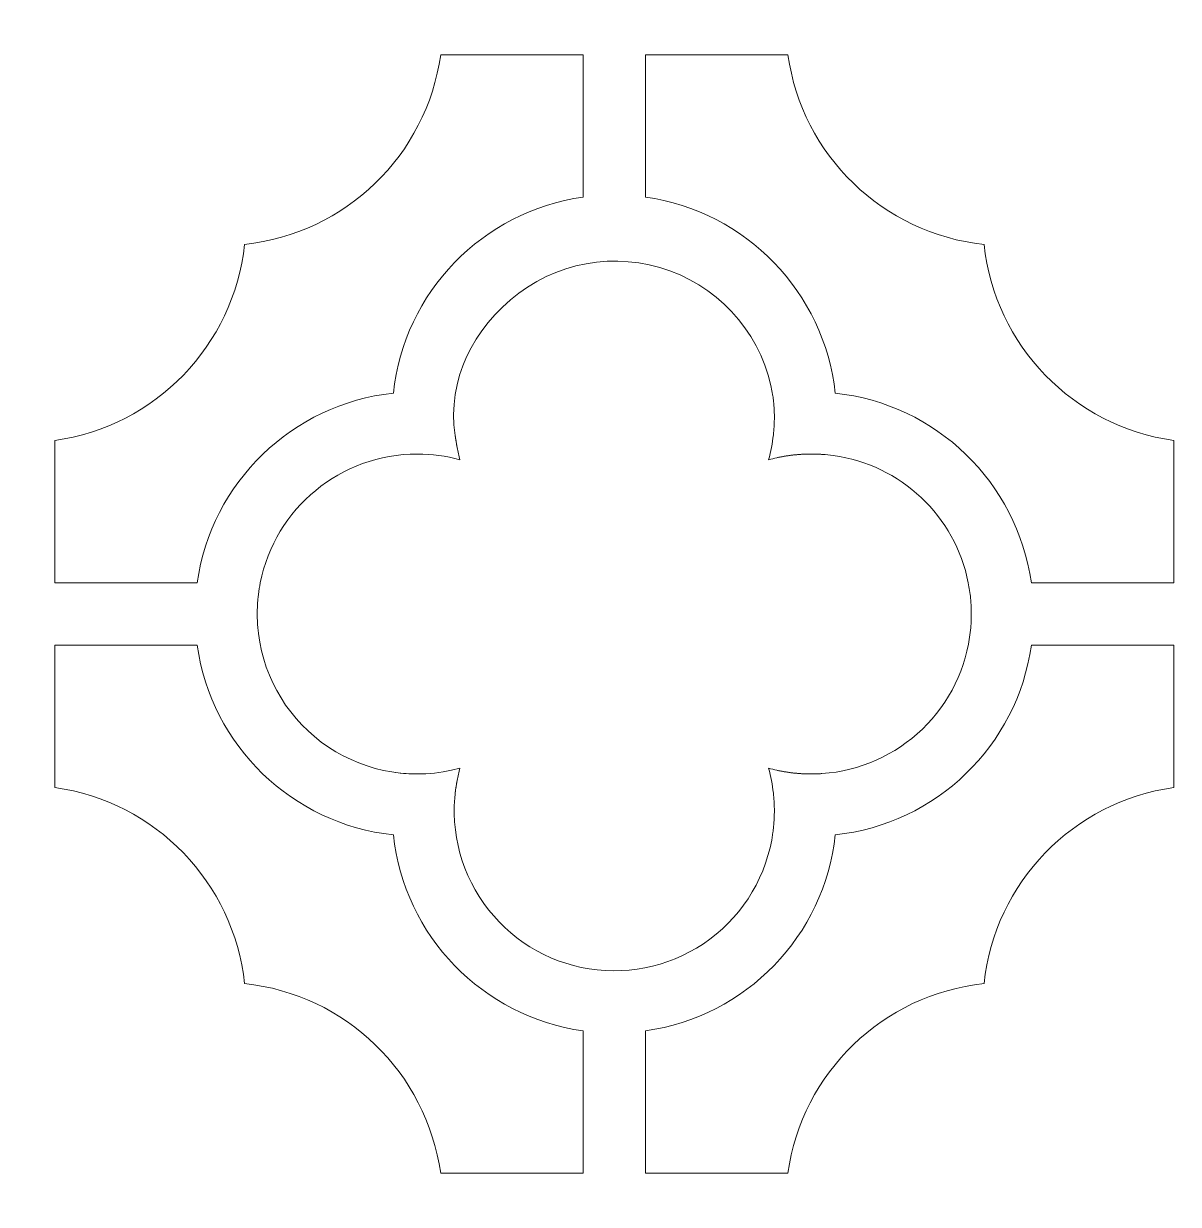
# Model space of a CAD drawing. Header units: centimetres. Extents: x -8.6 to 7.4, y -2.5 to 11.8.
# Drawn here: x -4.812 to -2.301, y 2.096 to 4.664 of the extents above; entities that cross this region are included whole.
import ezdxf

# ---------------------------------------------------------------- set-up
doc = ezdxf.new("R2010")
doc.units = ezdxf.units.CM
doc.header["$MEASUREMENT"] = 0
doc.layers.add('layer 1', color=7, linetype='Continuous')

msp = doc.modelspace()

# ---------------------------------------------------------------- linework, layer by layer
at = {"layer": 'layer 1', "lineweight": 9}
for points, knots in [([(-8.59369, 11.81631), (-8.59369, 11.81631), (-8.45848, 11.81631), (-8.45848, 11.81631), (-8.45848, 11.81631), (-8.45848, 11.81631), (-1.16645, 11.81631), (-1.16645, 11.81631), (-1.16645, 11.81631), (-1.16645, 11.81631), (-1.03124, 11.81631), (-1.03124, 11.81631), (-1.03124, 11.81631), (-1.03124, 11.81631), (-1.03124, 11.6811), (-1.03124, 11.6811), (-1.03124, 11.6811), (-1.03124, 11.6811), (-1.03124, -2.35212), (-1.03124, -2.35212), (-1.03124, -2.35212), (-1.03124, -2.35212), (-1.03124, -2.48733), (-1.03124, -2.48733), (-1.03124, -2.48733), (-1.03124, -2.48733), (-1.16645, -2.48733), (-1.16645, -2.48733), (-1.16645, -2.48733), (-1.16645, -2.48733), (-8.45848, -2.48733), (-8.45848, -2.48733), (-8.45848, -2.48733), (-8.45848, -2.48733), (-8.59369, -2.48733), (-8.59369, -2.48733), (-8.59369, -2.48733), (-8.59369, -2.48733), (-8.59369, -2.35212), (-8.59369, -2.35212), (-8.59369, -2.35212), (-8.59369, -2.35212), (-8.59369, 11.6811), (-8.59369, 11.6811), (-8.59369, 11.6811), (-8.59369, 11.6811), (-8.59369, 11.81631), (-8.59369, 11.81631)], [0, 0, 0, 0, 0.0769231, 0.0769231, 0.0769231, 0.0769231, 0.1538462, 0.1538462, 0.1538462, 0.1538462, 0.2307692, 0.2307692, 0.2307692, 0.2307692, 0.3076923, 0.3076923, 0.3076923, 0.3076923, 0.3846154, 0.3846154, 0.3846154, 0.3846154, 0.4615385, 0.4615385, 0.4615385, 0.4615385, 0.5384615, 0.5384615, 0.5384615, 0.5384615, 0.6153846, 0.6153846, 0.6153846, 0.6153846, 0.6923077, 0.6923077, 0.6923077, 0.6923077, 0.7692308, 0.7692308, 0.7692308, 0.7692308, 0.8461538, 0.8461538, 0.8461538, 0.8461538, 1, 1, 1, 1]), ([(-3.59565, 4.59689), (-3.59565, 4.59689), (-3.69896, 4.59689), (-3.69896, 4.59689), (-3.69896, 4.59689), (-3.69896, 4.59689), (-3.74827, 4.59689), (-3.74827, 4.59689), (-3.74827, 4.59689), (-3.74827, 4.59689), (-3.78554, 4.59689), (-3.78554, 4.59689), (-3.78554, 4.59689), (-3.78554, 4.59689), (-3.90559, 4.59689), (-3.90559, 4.59689), (-3.90559, 4.59689), (-3.93622, 4.3779), (-4.11218, 4.20773), (-4.33203, 4.18404), (-4.33203, 4.18404), (-4.35554, 3.96418), (-4.5259, 3.78841), (-4.74486, 3.75762), (-4.74486, 3.75762), (-4.74486, 3.75762), (-4.74486, 3.69232), (-4.74486, 3.69232), (-4.74486, 3.69232), (-4.74486, 3.69232), (-4.74486, 3.65907), (-4.74486, 3.65907), (-4.74486, 3.65907), (-4.74486, 3.65907), (-4.74486, 3.56051), (-4.74486, 3.56051), (-4.74486, 3.56051), (-4.74486, 3.56051), (-4.74486, 3.44769), (-4.74486, 3.44769), (-4.74486, 3.44769), (-4.74486, 3.44769), (-4.55516, 3.44769), (-4.55516, 3.44769), (-4.55516, 3.44769), (-4.55516, 3.44769), (-4.43495, 3.44769), (-4.43495, 3.44769), (-4.43495, 3.44769), (-4.40434, 3.66669), (-4.22837, 3.83687), (-4.00852, 3.86055), (-4.00852, 3.86055), (-3.985, 4.08042), (-3.81462, 4.25619), (-3.59565, 4.28697), (-3.59565, 4.28697), (-3.59565, 4.28697), (-3.59565, 4.59689), (-3.59565, 4.59689)], [0, 0, 0, 0, 0.0625, 0.0625, 0.0625, 0.0625, 0.125, 0.125, 0.125, 0.125, 0.1875, 0.1875, 0.1875, 0.1875, 0.25, 0.25, 0.25, 0.25, 0.3125, 0.3125, 0.3125, 0.3125, 0.375, 0.375, 0.375, 0.375, 0.4375, 0.4375, 0.4375, 0.4375, 0.5, 0.5, 0.5, 0.5, 0.5625, 0.5625, 0.5625, 0.5625, 0.625, 0.625, 0.625, 0.625, 0.6875, 0.6875, 0.6875, 0.6875, 0.75, 0.75, 0.75, 0.75, 0.8125, 0.8125, 0.8125, 0.8125, 0.875, 0.875, 0.875, 0.875, 1, 1, 1, 1]), ([(-3.15052, 4.59689), (-3.15052, 4.59689), (-3.21566, 4.59689), (-3.21566, 4.59689), (-3.21566, 4.59689), (-3.21566, 4.59689), (-3.30786, 4.59689), (-3.30786, 4.59689), (-3.30786, 4.59689), (-3.30786, 4.59689), (-3.3769, 4.59689), (-3.3769, 4.59689), (-3.3769, 4.59689), (-3.3769, 4.59689), (-3.46044, 4.59689), (-3.46044, 4.59689), (-3.46044, 4.59689), (-3.46044, 4.59689), (-3.46044, 4.28696), (-3.46044, 4.28696), (-3.46044, 4.28696), (-3.24145, 4.25635), (-3.07129, 4.08039), (-3.04761, 3.86055), (-3.04761, 3.86055), (-2.82774, 3.83702), (-2.65197, 3.66666), (-2.62117, 3.44769), (-2.62117, 3.44769), (-2.62117, 3.44769), (-2.46621, 3.44769), (-2.46621, 3.44769), (-2.46621, 3.44769), (-2.46621, 3.44769), (-2.31125, 3.44769), (-2.31125, 3.44769), (-2.31125, 3.44769), (-2.31125, 3.44769), (-2.31125, 3.56051), (-2.31125, 3.56051), (-2.31125, 3.56051), (-2.31125, 3.56051), (-2.31125, 3.65906), (-2.31125, 3.65906), (-2.31125, 3.65906), (-2.31125, 3.65906), (-2.31125, 3.69234), (-2.31125, 3.69234), (-2.31125, 3.69234), (-2.31125, 3.69234), (-2.31125, 3.7576), (-2.31125, 3.7576), (-2.31125, 3.7576), (-2.53024, 3.78823), (-2.7004, 3.96419), (-2.72409, 4.18404), (-2.72409, 4.18404), (-2.94396, 4.20756), (-3.11973, 4.37792), (-3.15052, 4.59689)], [0, 0, 0, 0, 0.0625, 0.0625, 0.0625, 0.0625, 0.125, 0.125, 0.125, 0.125, 0.1875, 0.1875, 0.1875, 0.1875, 0.25, 0.25, 0.25, 0.25, 0.3125, 0.3125, 0.3125, 0.3125, 0.375, 0.375, 0.375, 0.375, 0.4375, 0.4375, 0.4375, 0.4375, 0.5, 0.5, 0.5, 0.5, 0.5625, 0.5625, 0.5625, 0.5625, 0.625, 0.625, 0.625, 0.625, 0.6875, 0.6875, 0.6875, 0.6875, 0.75, 0.75, 0.75, 0.75, 0.8125, 0.8125, 0.8125, 0.8125, 0.875, 0.875, 0.875, 0.875, 1, 1, 1, 1]), ([(-4.29789, 3.44769), (-4.29951, 3.43945), (-4.30083, 3.43115), (-4.30185, 3.42281), (-4.30185, 3.42281), (-4.30185, 3.42281), (-4.30209, 3.42072), (-4.30209, 3.42072), (-4.30209, 3.42072), (-4.30209, 3.42072), (-4.30233, 3.41861), (-4.30233, 3.41861), (-4.30233, 3.41861), (-4.30233, 3.41861), (-4.30316, 3.41026), (-4.30316, 3.41026), (-4.30316, 3.41026), (-4.30316, 3.41026), (-4.30365, 3.40379), (-4.30365, 3.40379), (-4.30365, 3.40379), (-4.30365, 3.40379), (-4.3038, 3.40165), (-4.3038, 3.40165), (-4.3038, 3.40165), (-4.3038, 3.40165), (-4.30405, 3.39738), (-4.30405, 3.39738), (-4.30405, 3.39738), (-4.30405, 3.39738), (-4.30414, 3.39521), (-4.30414, 3.39521), (-4.30414, 3.39521), (-4.30414, 3.39521), (-4.30424, 3.39246), (-4.30424, 3.39246), (-4.30424, 3.39246), (-4.30424, 3.39246), (-4.30428, 3.3909), (-4.30428, 3.3909), (-4.30428, 3.3909), (-4.30428, 3.3909), (-4.30436, 3.3891), (-4.30436, 3.3891), (-4.30436, 3.3891), (-4.30436, 3.3891), (-4.30439, 3.38691), (-4.30439, 3.38691), (-4.30439, 3.38691), (-4.30439, 3.38691), (-4.3044, 3.38553), (-4.3044, 3.38553), (-4.3044, 3.38553), (-4.3044, 3.38553), (-4.30444, 3.38338), (-4.30444, 3.38338), (-4.30444, 3.38338), (-4.30444, 3.38338), (-4.30445, 3.38119), (-4.30445, 3.38119), (-4.30445, 3.38119), (-4.30445, 3.38119), (-4.30445, 3.37904), (-4.30445, 3.37904), (-4.30445, 3.37904), (-4.30445, 3.37904), (-4.30444, 3.37689), (-4.30444, 3.37689), (-4.30444, 3.37689), (-4.30444, 3.37689), (-4.30441, 3.37507), (-4.30441, 3.37507), (-4.30441, 3.37507), (-4.30441, 3.37507), (-4.3044, 3.37364), (-4.3044, 3.37364), (-4.3044, 3.37364), (-4.3044, 3.37364), (-4.30436, 3.37147), (-4.30436, 3.37147), (-4.30436, 3.37147), (-4.30436, 3.37147), (-4.30428, 3.36931), (-4.30428, 3.36931), (-4.30428, 3.36931), (-4.30428, 3.36931), (-4.30424, 3.36774), (-4.30424, 3.36774), (-4.30424, 3.36774), (-4.30424, 3.36774), (-4.30418, 3.36611), (-4.30418, 3.36611), (-4.30418, 3.36611), (-4.30418, 3.36611), (-4.30409, 3.36396), (-4.30409, 3.36396), (-4.30409, 3.36396), (-4.30409, 3.36396), (-4.3038, 3.35862), (-4.3038, 3.35862), (-4.3038, 3.35862), (-4.3038, 3.35862), (-4.30365, 3.35647), (-4.30365, 3.35647), (-4.30365, 3.35647), (-4.30365, 3.35647), (-4.30326, 3.35116), (-4.30326, 3.35116), (-4.30326, 3.35116), (-4.30292, 3.34728), (-4.30253, 3.3434), (-4.30209, 3.33952), (-4.30209, 3.33952), (-4.30209, 3.33952), (-4.30185, 3.33741), (-4.30185, 3.33741), (-4.30185, 3.33741), (-4.28953, 3.23691), (-4.23405, 3.14682), (-4.14981, 3.09064), (-4.14981, 3.09064), (-4.06559, 3.03448), (-3.96122, 3.01765), (-3.86364, 3.04457), (-3.86364, 3.04457), (-3.86364, 3.04457), (-3.8653, 3.03828), (-3.8653, 3.03828), (-3.8653, 3.03828), (-3.8653, 3.03828), (-3.86364, 3.04458), (-3.86364, 3.04458), (-3.86364, 3.04458), (-3.86601, 3.03576), (-3.86807, 3.02686), (-3.8698, 3.01789), (-3.8698, 3.01789), (-3.87156, 3.00879), (-3.87295, 2.99962), (-3.87397, 2.99041), (-3.87397, 2.99041), (-3.87307, 2.99847), (-3.8719, 3.0065), (-3.87046, 3.01448), (-3.87046, 3.01448), (-3.88719, 2.92221), (-3.86604, 2.82708), (-3.81177, 2.75061), (-3.81177, 2.75061), (-3.7575, 2.67413), (-3.67515, 2.62282), (-3.58253, 2.60815), (-3.58253, 2.60815), (-3.48987, 2.59348), (-3.39522, 2.61682), (-3.32001, 2.67289), (-3.32001, 2.67289), (-3.2448, 2.72896), (-3.19546, 2.81255), (-3.18307, 2.90554), (-3.18307, 2.90554), (-3.18307, 2.90554), (-3.18286, 2.90701), (-3.18286, 2.90701), (-3.18286, 2.90701), (-3.18286, 2.90701), (-3.18271, 2.90848), (-3.18271, 2.90848), (-3.18271, 2.90848), (-3.18271, 2.90848), (-3.18233, 2.91144), (-3.18233, 2.91144), (-3.18233, 2.91144), (-3.18233, 2.91144), (-3.18208, 2.91365), (-3.18208, 2.91365), (-3.18208, 2.91365), (-3.18208, 2.91365), (-3.18191, 2.91511), (-3.18191, 2.91511), (-3.18191, 2.91511), (-3.18191, 2.91511), (-3.1817, 2.91734), (-3.1817, 2.91734), (-3.1817, 2.91734), (-3.1817, 2.91734), (-3.18153, 2.91923), (-3.18153, 2.91923), (-3.18153, 2.91923), (-3.18153, 2.91923), (-3.18136, 2.92103), (-3.18136, 2.92103), (-3.18136, 2.92103), (-3.18136, 2.92103), (-3.18124, 2.92253), (-3.18124, 2.92253), (-3.18124, 2.92253), (-3.18124, 2.92253), (-3.18114, 2.92378), (-3.18114, 2.92378), (-3.18114, 2.92378), (-3.18114, 2.92378), (-3.181, 2.9255), (-3.181, 2.9255), (-3.181, 2.9255), (-3.181, 2.9255), (-3.18055, 2.93219), (-3.18055, 2.93219), (-3.18055, 2.93219), (-3.18055, 2.93219), (-3.18047, 2.93369), (-3.18047, 2.93369), (-3.18047, 2.93369), (-3.18047, 2.93369), (-3.18042, 2.93518), (-3.18042, 2.93518), (-3.18042, 2.93518), (-3.18042, 2.93518), (-3.18033, 2.93669), (-3.18033, 2.93669), (-3.18033, 2.93669), (-3.18033, 2.93669), (-3.18028, 2.93818), (-3.18028, 2.93818), (-3.18028, 2.93818), (-3.18028, 2.93818), (-3.1802, 2.94039), (-3.1802, 2.94039), (-3.1802, 2.94039), (-3.1802, 2.94039), (-3.18006, 2.94537), (-3.18006, 2.94537), (-3.18006, 2.94537), (-3.18006, 2.94537), (-3.18004, 2.94726), (-3.18004, 2.94726), (-3.18004, 2.94726), (-3.18004, 2.94726), (-3.18001, 2.94953), (-3.18001, 2.94953), (-3.18001, 2.94953), (-3.18001, 2.94953), (-3.17998, 2.95176), (-3.17998, 2.95176), (-3.17998, 2.95176), (-3.17998, 2.95176), (-3.18001, 2.95327), (-3.18001, 2.95327), (-3.18001, 2.95327), (-3.18001, 2.95327), (-3.18001, 2.95478), (-3.18001, 2.95478), (-3.18001, 2.95478), (-3.18001, 2.95478), (-3.18004, 2.95627), (-3.18004, 2.95627), (-3.18004, 2.95627), (-3.18004, 2.95627), (-3.18004, 2.95778), (-3.18004, 2.95778), (-3.18004, 2.95778), (-3.18004, 2.95778), (-3.18009, 2.95928), (-3.18009, 2.95928), (-3.18009, 2.95928), (-3.18009, 2.95928), (-3.18012, 2.96077), (-3.18012, 2.96077), (-3.18012, 2.96077), (-3.18012, 2.96077), (-3.18016, 2.96228), (-3.18016, 2.96228), (-3.18016, 2.96228), (-3.18016, 2.96228), (-3.1802, 2.96376), (-3.1802, 2.96376), (-3.1802, 2.96376), (-3.1802, 2.96376), (-3.18028, 2.96527), (-3.18028, 2.96527), (-3.18028, 2.96527), (-3.18028, 2.96527), (-3.18033, 2.96676), (-3.18033, 2.96676), (-3.18033, 2.96676), (-3.18033, 2.96676), (-3.18042, 2.96827), (-3.18042, 2.96827), (-3.18042, 2.96827), (-3.18042, 2.96827), (-3.18047, 2.96974), (-3.18047, 2.96974), (-3.18047, 2.96974), (-3.18047, 2.96974), (-3.18055, 2.97124), (-3.18055, 2.97124), (-3.18055, 2.97124), (-3.18055, 2.97124), (-3.18063, 2.97271), (-3.18063, 2.97271), (-3.18063, 2.97271), (-3.18063, 2.97271), (-3.18072, 2.97422), (-3.18072, 2.97422), (-3.18072, 2.97422), (-3.18072, 2.97422), (-3.18081, 2.97567), (-3.18081, 2.97567), (-3.18081, 2.97567), (-3.18081, 2.97567), (-3.18092, 2.97718), (-3.18092, 2.97718), (-3.18092, 2.97718), (-3.18092, 2.97718), (-3.18104, 2.97864), (-3.18104, 2.97864), (-3.18104, 2.97864), (-3.18104, 2.97864), (-3.18116, 2.98013), (-3.18116, 2.98013), (-3.18116, 2.98013), (-3.18116, 2.98013), (-3.18128, 2.9816), (-3.18128, 2.9816), (-3.18128, 2.9816), (-3.18128, 2.9816), (-3.18142, 2.9831), (-3.18142, 2.9831), (-3.18142, 2.9831), (-3.18142, 2.9831), (-3.18155, 2.98456), (-3.18155, 2.98456), (-3.18155, 2.98456), (-3.18155, 2.98456), (-3.18169, 2.98602), (-3.18169, 2.98602), (-3.18169, 2.98602), (-3.18169, 2.98602), (-3.1818, 2.98748), (-3.1818, 2.98748), (-3.1818, 2.98748), (-3.1818, 2.98748), (-3.18196, 2.98896), (-3.18196, 2.98896), (-3.18196, 2.98896), (-3.18196, 2.98896), (-3.18213, 2.99041), (-3.18213, 2.99041), (-3.18213, 2.99041), (-3.18415, 3.00872), (-3.18764, 3.02683), (-3.19255, 3.04458), (-3.19255, 3.04458), (-3.18653, 3.04295), (-3.18046, 3.04146), (-3.17437, 3.04012), (-3.17437, 3.04012), (-3.17437, 3.04012), (-3.17295, 3.0398), (-3.17295, 3.0398), (-3.17295, 3.0398), (-3.17295, 3.0398), (-3.17153, 3.03952), (-3.17153, 3.03952), (-3.17153, 3.03952), (-3.17153, 3.03952), (-3.17011, 3.03919), (-3.17011, 3.03919), (-3.17011, 3.03919), (-3.17011, 3.03919), (-3.1687, 3.03892), (-3.1687, 3.03892), (-3.1687, 3.03892), (-3.1687, 3.03892), (-3.16728, 3.03864), (-3.16728, 3.03864), (-3.16728, 3.03864), (-3.16728, 3.03864), (-3.16586, 3.03836), (-3.16586, 3.03836), (-3.16586, 3.03836), (-3.16586, 3.03836), (-3.16442, 3.03809), (-3.16442, 3.03809), (-3.16442, 3.03809), (-3.16442, 3.03809), (-3.163, 3.03784), (-3.163, 3.03784), (-3.163, 3.03784), (-3.163, 3.03784), (-3.16157, 3.03756), (-3.16157, 3.03756), (-3.16157, 3.03756), (-3.16157, 3.03756), (-3.16015, 3.03731), (-3.16015, 3.03731), (-3.16015, 3.03731), (-3.16015, 3.03731), (-3.15869, 3.03705), (-3.15869, 3.03705), (-3.15869, 3.03705), (-3.15869, 3.03705), (-3.15727, 3.03683), (-3.15727, 3.03683), (-3.15727, 3.03683), (-3.15727, 3.03683), (-3.1558, 3.03658), (-3.1558, 3.03658), (-3.1558, 3.03658), (-3.1558, 3.03658), (-3.15438, 3.03636), (-3.15438, 3.03636), (-3.15438, 3.03636), (-3.15438, 3.03636), (-3.15293, 3.0361), (-3.15293, 3.0361), (-3.15293, 3.0361), (-3.15293, 3.0361), (-3.1515, 3.0359), (-3.1515, 3.0359), (-3.1515, 3.0359), (-3.1515, 3.0359), (-3.15003, 3.03568), (-3.15003, 3.03568), (-3.15003, 3.03568), (-3.15003, 3.03568), (-3.14857, 3.03548), (-3.14857, 3.03548), (-3.14857, 3.03548), (-3.14857, 3.03548), (-3.14712, 3.03525), (-3.14712, 3.03525), (-3.14712, 3.03525), (-3.14712, 3.03525), (-3.14569, 3.03509), (-3.14569, 3.03509), (-3.14569, 3.03509), (-3.14569, 3.03509), (-3.14422, 3.03488), (-3.14422, 3.03488), (-3.14422, 3.03488), (-3.14422, 3.03488), (-3.14276, 3.03471), (-3.14276, 3.03471), (-3.14276, 3.03471), (-3.14276, 3.03471), (-3.14131, 3.03451), (-3.14131, 3.03451), (-3.14131, 3.03451), (-3.14131, 3.03451), (-3.13984, 3.03435), (-3.13984, 3.03435), (-3.13984, 3.03435), (-3.13984, 3.03435), (-3.13838, 3.03417), (-3.13838, 3.03417), (-3.13838, 3.03417), (-3.13838, 3.03417), (-3.13693, 3.03401), (-3.13693, 3.03401), (-3.13693, 3.03401), (-3.13693, 3.03401), (-3.13544, 3.03386), (-3.13544, 3.03386), (-3.13544, 3.03386), (-3.13544, 3.03386), (-3.13399, 3.03373), (-3.13399, 3.03373), (-3.13399, 3.03373), (-3.13399, 3.03373), (-3.13253, 3.03358), (-3.13253, 3.03358), (-3.13253, 3.03358), (-3.13253, 3.03358), (-3.13106, 3.03346), (-3.13106, 3.03346), (-3.13106, 3.03346), (-3.13106, 3.03346), (-3.12957, 3.03331), (-3.12957, 3.03331), (-3.12957, 3.03331), (-3.12957, 3.03331), (-3.1281, 3.03319), (-3.1281, 3.03319), (-3.1281, 3.03319), (-3.1281, 3.03319), (-3.12661, 3.03307), (-3.12661, 3.03307), (-3.12661, 3.03307), (-3.12661, 3.03307), (-3.12515, 3.03295), (-3.12515, 3.03295), (-3.12515, 3.03295), (-3.12515, 3.03295), (-3.12364, 3.03284), (-3.12364, 3.03284), (-3.12364, 3.03284), (-3.12364, 3.03284), (-3.12219, 3.03275), (-3.12219, 3.03275), (-3.12219, 3.03275), (-3.12219, 3.03275), (-3.12068, 3.03267), (-3.12068, 3.03267), (-3.12068, 3.03267), (-3.12068, 3.03267), (-3.11921, 3.03258), (-3.11921, 3.03258), (-3.11921, 3.03258), (-3.11921, 3.03258), (-3.11771, 3.0325), (-3.11771, 3.0325), (-3.11771, 3.0325), (-3.11771, 3.0325), (-3.11624, 3.03245), (-3.11624, 3.03245), (-3.11624, 3.03245), (-3.11624, 3.03245), (-3.11473, 3.03236), (-3.11473, 3.03236), (-3.11473, 3.03236), (-3.11473, 3.03236), (-3.11324, 3.03231), (-3.11324, 3.03231), (-3.11324, 3.03231), (-3.11324, 3.03231), (-3.11173, 3.03223), (-3.11173, 3.03223), (-3.11173, 3.03223), (-3.11173, 3.03223), (-3.11025, 3.03219), (-3.11025, 3.03219), (-3.11025, 3.03219), (-3.11025, 3.03219), (-3.10874, 3.03215), (-3.10874, 3.03215), (-3.10874, 3.03215), (-3.10874, 3.03215), (-3.10724, 3.03213), (-3.10724, 3.03213), (-3.10724, 3.03213), (-3.10724, 3.03213), (-3.10574, 3.03208), (-3.10574, 3.03208), (-3.10574, 3.03208), (-3.10574, 3.03208), (-3.10424, 3.03208), (-3.10424, 3.03208), (-3.10424, 3.03208), (-3.10424, 3.03208), (-3.10274, 3.03204), (-3.10274, 3.03204), (-3.10274, 3.03204), (-3.10274, 3.03204), (-3.10124, 3.03204), (-3.10124, 3.03204), (-3.10124, 3.03204), (-3.10124, 3.03204), (-3.09973, 3.03201), (-3.09973, 3.03201), (-3.09973, 3.03201), (-3.09973, 3.03201), (-3.09822, 3.03204), (-3.09822, 3.03204), (-3.09822, 3.03204), (-3.09822, 3.03204), (-3.0964, 3.03205), (-3.0964, 3.03205), (-3.0964, 3.03205), (-3.0964, 3.03205), (-3.09446, 3.03208), (-3.09446, 3.03208), (-3.09446, 3.03208), (-3.09446, 3.03208), (-3.08802, 3.03224), (-3.08802, 3.03224), (-3.08802, 3.03224), (-3.08802, 3.03224), (-3.08616, 3.03233), (-3.08616, 3.03233), (-3.08616, 3.03233), (-3.08616, 3.03233), (-3.07945, 3.03265), (-3.07945, 3.03265), (-3.07945, 3.03265), (-3.07945, 3.03265), (-3.07795, 3.03274), (-3.07795, 3.03274), (-3.07795, 3.03274), (-3.07795, 3.03274), (-3.07644, 3.03283), (-3.07644, 3.03283), (-3.07644, 3.03283), (-2.99447, 3.03848), (-2.91715, 3.07281), (-2.85801, 3.12986), (-2.85801, 3.12986), (-2.79885, 3.18692), (-2.76182, 3.26303), (-2.75347, 3.3448), (-2.75347, 3.3448), (-2.75347, 3.3448), (-2.75298, 3.35009), (-2.75298, 3.35009), (-2.75298, 3.35009), (-2.75253, 3.35561), (-2.75219, 3.36113), (-2.75194, 3.36665), (-2.75194, 3.36665), (-2.75194, 3.36665), (-2.75189, 3.36826), (-2.75189, 3.36826), (-2.75189, 3.36826), (-2.75189, 3.36826), (-2.75181, 3.37042), (-2.75181, 3.37042), (-2.75181, 3.37042), (-2.75181, 3.37042), (-2.75172, 3.37348), (-2.75172, 3.37348), (-2.75172, 3.37348), (-2.75172, 3.37348), (-2.75171, 3.37516), (-2.75171, 3.37516), (-2.75171, 3.37516), (-2.75171, 3.37516), (-2.75169, 3.37689), (-2.75169, 3.37689), (-2.75169, 3.37689), (-2.75169, 3.37689), (-2.75167, 3.37904), (-2.75167, 3.37904), (-2.75167, 3.37904), (-2.75167, 3.37904), (-2.75167, 3.38119), (-2.75167, 3.38119), (-2.75167, 3.38119), (-2.75167, 3.38119), (-2.75169, 3.38338), (-2.75169, 3.38338), (-2.75169, 3.38338), (-2.75169, 3.38338), (-2.75171, 3.38512), (-2.75171, 3.38512), (-2.75171, 3.38512), (-2.75171, 3.38512), (-2.75172, 3.38661), (-2.75172, 3.38661), (-2.75172, 3.38661), (-2.75172, 3.38661), (-2.75177, 3.38873), (-2.75177, 3.38873), (-2.75177, 3.38873), (-2.75177, 3.38873), (-2.75185, 3.3909), (-2.75185, 3.3909), (-2.75185, 3.3909), (-2.75185, 3.3909), (-2.75189, 3.39237), (-2.75189, 3.39237), (-2.75189, 3.39237), (-2.75212, 3.3976), (-2.75243, 3.40283), (-2.75282, 3.40805), (-2.75282, 3.40805), (-2.75282, 3.40805), (-2.75298, 3.41016), (-2.75298, 3.41016), (-2.75298, 3.41016), (-2.75298, 3.41016), (-2.75336, 3.41438), (-2.75336, 3.41438), (-2.75336, 3.41438), (-2.75452, 3.42555), (-2.75615, 3.43666), (-2.75826, 3.44769), (-2.75826, 3.44769), (-2.78701, 3.59344), (-2.90496, 3.7048), (-3.05215, 3.72489), (-3.05215, 3.72489), (-3.05985, 3.72594), (-3.06759, 3.72674), (-3.07534, 3.72727), (-3.07534, 3.72727), (-3.07534, 3.72727), (-3.07717, 3.7274), (-3.07717, 3.7274), (-3.07717, 3.7274), (-3.07717, 3.7274), (-3.07868, 3.7275), (-3.07868, 3.7275), (-3.07868, 3.7275), (-3.07868, 3.7275), (-3.08616, 3.72786), (-3.08616, 3.72786), (-3.08616, 3.72786), (-3.08616, 3.72786), (-3.08802, 3.72794), (-3.08802, 3.72794), (-3.08802, 3.72794), (-3.08802, 3.72794), (-3.09334, 3.72809), (-3.09334, 3.72809), (-3.09334, 3.72809), (-3.09334, 3.72809), (-3.09522, 3.7281), (-3.09522, 3.7281), (-3.09522, 3.7281), (-3.09522, 3.7281), (-3.0975, 3.72814), (-3.0975, 3.72814), (-3.0975, 3.72814), (-3.0975, 3.72814), (-3.09973, 3.72816), (-3.09973, 3.72816), (-3.09973, 3.72816), (-3.09973, 3.72816), (-3.10124, 3.72814), (-3.10124, 3.72814), (-3.10124, 3.72814), (-3.10124, 3.72814), (-3.10274, 3.72814), (-3.10274, 3.72814), (-3.10274, 3.72814), (-3.10274, 3.72814), (-3.10424, 3.7281), (-3.10424, 3.7281), (-3.10424, 3.7281), (-3.10424, 3.7281), (-3.10574, 3.7281), (-3.10574, 3.7281), (-3.10574, 3.7281), (-3.10574, 3.7281), (-3.10724, 3.72806), (-3.10724, 3.72806), (-3.10724, 3.72806), (-3.10724, 3.72806), (-3.10874, 3.72804), (-3.10874, 3.72804), (-3.10874, 3.72804), (-3.10874, 3.72804), (-3.11025, 3.72799), (-3.11025, 3.72799), (-3.11025, 3.72799), (-3.11025, 3.72799), (-3.11173, 3.72795), (-3.11173, 3.72795), (-3.11173, 3.72795), (-3.11173, 3.72795), (-3.11324, 3.72787), (-3.11324, 3.72787), (-3.11324, 3.72787), (-3.11324, 3.72787), (-3.11473, 3.72781), (-3.11473, 3.72781), (-3.11473, 3.72781), (-3.11473, 3.72781), (-3.11624, 3.72774), (-3.11624, 3.72774), (-3.11624, 3.72774), (-3.11624, 3.72774), (-3.11771, 3.72769), (-3.11771, 3.72769), (-3.11771, 3.72769), (-3.11771, 3.72769), (-3.11921, 3.7276), (-3.11921, 3.7276), (-3.11921, 3.7276), (-3.11921, 3.7276), (-3.12067, 3.72752), (-3.12067, 3.72752), (-3.12067, 3.72752), (-3.12067, 3.72752), (-3.12217, 3.72742), (-3.12217, 3.72742), (-3.12217, 3.72742), (-3.12217, 3.72742), (-3.12363, 3.72735), (-3.12363, 3.72735), (-3.12363, 3.72735), (-3.12363, 3.72735), (-3.12512, 3.72722), (-3.12512, 3.72722), (-3.12512, 3.72722), (-3.12512, 3.72722), (-3.12659, 3.72711), (-3.12659, 3.72711), (-3.12659, 3.72711), (-3.12659, 3.72711), (-3.12809, 3.727), (-3.12809, 3.727), (-3.12809, 3.727), (-3.12809, 3.727), (-3.12956, 3.72687), (-3.12956, 3.72687), (-3.12956, 3.72687), (-3.12956, 3.72687), (-3.13104, 3.72672), (-3.13104, 3.72672), (-3.13104, 3.72672), (-3.13104, 3.72672), (-3.13249, 3.72661), (-3.13249, 3.72661), (-3.13249, 3.72661), (-3.13249, 3.72661), (-3.13396, 3.72646), (-3.13396, 3.72646), (-3.13396, 3.72646), (-3.13396, 3.72646), (-3.13542, 3.72633), (-3.13542, 3.72633), (-3.13542, 3.72633), (-3.13542, 3.72633), (-3.13689, 3.72617), (-3.13689, 3.72617), (-3.13689, 3.72617), (-3.13689, 3.72617), (-3.13836, 3.726), (-3.13836, 3.726), (-3.13836, 3.726), (-3.13836, 3.726), (-3.13981, 3.72583), (-3.13981, 3.72583), (-3.13981, 3.72583), (-3.13981, 3.72583), (-3.14127, 3.72567), (-3.14127, 3.72567), (-3.14127, 3.72567), (-3.14127, 3.72567), (-3.14274, 3.72546), (-3.14274, 3.72546), (-3.14274, 3.72546), (-3.14274, 3.72546), (-3.14419, 3.7253), (-3.14419, 3.7253), (-3.14419, 3.7253), (-3.14419, 3.7253), (-3.14565, 3.7251), (-3.14565, 3.7251), (-3.14565, 3.7251), (-3.14565, 3.7251), (-3.14707, 3.72494), (-3.14707, 3.72494), (-3.14707, 3.72494), (-3.14707, 3.72494), (-3.14854, 3.72471), (-3.14854, 3.72471), (-3.14854, 3.72471), (-3.14854, 3.72471), (-3.14999, 3.72451), (-3.14999, 3.72451), (-3.14999, 3.72451), (-3.14999, 3.72451), (-3.15145, 3.72427), (-3.15145, 3.72427), (-3.15145, 3.72427), (-3.15145, 3.72427), (-3.15289, 3.72407), (-3.15289, 3.72407), (-3.15289, 3.72407), (-3.15289, 3.72407), (-3.15435, 3.72383), (-3.15435, 3.72383), (-3.15435, 3.72383), (-3.15435, 3.72383), (-3.15577, 3.72359), (-3.15577, 3.72359), (-3.15577, 3.72359), (-3.15577, 3.72359), (-3.15722, 3.72336), (-3.15722, 3.72336), (-3.15722, 3.72336), (-3.15722, 3.72336), (-3.15864, 3.72314), (-3.15864, 3.72314), (-3.15864, 3.72314), (-3.15864, 3.72314), (-3.16011, 3.72287), (-3.16011, 3.72287), (-3.16011, 3.72287), (-3.16011, 3.72287), (-3.16153, 3.72263), (-3.16153, 3.72263), (-3.16153, 3.72263), (-3.16153, 3.72263), (-3.16296, 3.72234), (-3.16296, 3.72234), (-3.16296, 3.72234), (-3.16296, 3.72234), (-3.16438, 3.7221), (-3.16438, 3.7221), (-3.16438, 3.7221), (-3.16438, 3.7221), (-3.1658, 3.72181), (-3.1658, 3.72181), (-3.1658, 3.72181), (-3.1658, 3.72181), (-3.16721, 3.72155), (-3.16721, 3.72155), (-3.16721, 3.72155), (-3.16721, 3.72155), (-3.16863, 3.72126), (-3.16863, 3.72126), (-3.16863, 3.72126), (-3.16863, 3.72126), (-3.17005, 3.721), (-3.17005, 3.721), (-3.17005, 3.721), (-3.17005, 3.721), (-3.17148, 3.72067), (-3.17148, 3.72067), (-3.17148, 3.72067), (-3.17148, 3.72067), (-3.1729, 3.72038), (-3.1729, 3.72038), (-3.1729, 3.72038), (-3.1729, 3.72038), (-3.17432, 3.72005), (-3.17432, 3.72005), (-3.17432, 3.72005), (-3.18041, 3.71874), (-3.18646, 3.71726), (-3.19247, 3.71561), (-3.19247, 3.71561), (-3.18762, 3.73337), (-3.18416, 3.75148), (-3.18214, 3.76978), (-3.18214, 3.76978), (-3.18214, 3.76978), (-3.18198, 3.77123), (-3.18198, 3.77123), (-3.18198, 3.77123), (-3.18198, 3.77123), (-3.18183, 3.7727), (-3.18183, 3.7727), (-3.18183, 3.7727), (-3.18183, 3.7727), (-3.1817, 3.77417), (-3.1817, 3.77417), (-3.1817, 3.77417), (-3.1817, 3.77417), (-3.18155, 3.77563), (-3.18155, 3.77563), (-3.18155, 3.77563), (-3.18155, 3.77563), (-3.18142, 3.77708), (-3.18142, 3.77708), (-3.18142, 3.77708), (-3.18142, 3.77708), (-3.18128, 3.77859), (-3.18128, 3.77859), (-3.18128, 3.77859), (-3.18128, 3.77859), (-3.18116, 3.78005), (-3.18116, 3.78005), (-3.18116, 3.78005), (-3.18116, 3.78005), (-3.18104, 3.78155), (-3.18104, 3.78155), (-3.18104, 3.78155), (-3.18104, 3.78155), (-3.18092, 3.78301), (-3.18092, 3.78301), (-3.18092, 3.78301), (-3.18092, 3.78301), (-3.18081, 3.78451), (-3.18081, 3.78451), (-3.18081, 3.78451), (-3.18081, 3.78451), (-3.18072, 3.78597), (-3.18072, 3.78597), (-3.18072, 3.78597), (-3.18072, 3.78597), (-3.18063, 3.78746), (-3.18063, 3.78746), (-3.18063, 3.78746), (-3.18063, 3.78746), (-3.18055, 3.78894), (-3.18055, 3.78894), (-3.18055, 3.78894), (-3.18055, 3.78894), (-3.18047, 3.79044), (-3.18047, 3.79044), (-3.18047, 3.79044), (-3.18047, 3.79044), (-3.18042, 3.79192), (-3.18042, 3.79192), (-3.18042, 3.79192), (-3.18042, 3.79192), (-3.18033, 3.79341), (-3.18033, 3.79341), (-3.18033, 3.79341), (-3.18033, 3.79341), (-3.18028, 3.79492), (-3.18028, 3.79492), (-3.18028, 3.79492), (-3.18028, 3.79492), (-3.1802, 3.79641), (-3.1802, 3.79641), (-3.1802, 3.79641), (-3.1802, 3.79641), (-3.18016, 3.79791), (-3.18016, 3.79791), (-3.18016, 3.79791), (-3.18016, 3.79791), (-3.18012, 3.7994), (-3.18012, 3.7994), (-3.18012, 3.7994), (-3.18012, 3.7994), (-3.18009, 3.80091), (-3.18009, 3.80091), (-3.18009, 3.80091), (-3.18009, 3.80091), (-3.18004, 3.80242), (-3.18004, 3.80242), (-3.18004, 3.80242), (-3.18004, 3.80242), (-3.18004, 3.80391), (-3.18004, 3.80391), (-3.18004, 3.80391), (-3.18004, 3.80391), (-3.18001, 3.80541), (-3.18001, 3.80541), (-3.18001, 3.80541), (-3.18001, 3.80541), (-3.18001, 3.80691), (-3.18001, 3.80691), (-3.18001, 3.80691), (-3.18001, 3.80691), (-3.17998, 3.80843), (-3.17998, 3.80843), (-3.17998, 3.80843), (-3.17998, 3.80843), (-3.18001, 3.80992), (-3.18001, 3.80992), (-3.18001, 3.80992), (-3.18001, 3.80992), (-3.18002, 3.81175), (-3.18002, 3.81175), (-3.18002, 3.81175), (-3.18002, 3.81175), (-3.18004, 3.8137), (-3.18004, 3.8137), (-3.18004, 3.8137), (-3.18004, 3.8137), (-3.18016, 3.81877), (-3.18016, 3.81877), (-3.18016, 3.81877), (-3.18016, 3.81877), (-3.18028, 3.822), (-3.18028, 3.822), (-3.18028, 3.822), (-3.18028, 3.822), (-3.18033, 3.8235), (-3.18033, 3.8235), (-3.18033, 3.8235), (-3.18033, 3.8235), (-3.18042, 3.825), (-3.18042, 3.825), (-3.18042, 3.825), (-3.18042, 3.825), (-3.18046, 3.82631), (-3.18046, 3.82631), (-3.18046, 3.82631), (-3.18046, 3.82631), (-3.18055, 3.82798), (-3.18055, 3.82798), (-3.18055, 3.82798), (-3.18055, 3.82798), (-3.18099, 3.8345), (-3.18099, 3.8345), (-3.18099, 3.8345), (-3.18099, 3.8345), (-3.18112, 3.83618), (-3.18112, 3.83618), (-3.18112, 3.83618), (-3.18112, 3.83618), (-3.18124, 3.83765), (-3.18124, 3.83765), (-3.18124, 3.83765), (-3.18124, 3.83765), (-3.18136, 3.83916), (-3.18136, 3.83916), (-3.18136, 3.83916), (-3.18136, 3.83916), (-3.18151, 3.84061), (-3.18151, 3.84061), (-3.18151, 3.84061), (-3.18151, 3.84061), (-3.18161, 3.84203), (-3.18161, 3.84203), (-3.18161, 3.84203), (-3.18161, 3.84203), (-3.1818, 3.84413), (-3.1818, 3.84413), (-3.1818, 3.84413), (-3.1818, 3.84413), (-3.182, 3.84581), (-3.182, 3.84581), (-3.182, 3.84581), (-3.182, 3.84581), (-3.18225, 3.84801), (-3.18225, 3.84801), (-3.18225, 3.84801), (-3.18225, 3.84801), (-3.18258, 3.85071), (-3.18258, 3.85071), (-3.18258, 3.85071), (-3.18258, 3.85071), (-3.18278, 3.85244), (-3.18278, 3.85244), (-3.18278, 3.85244), (-3.18278, 3.85244), (-3.18298, 3.85391), (-3.18298, 3.85391), (-3.18298, 3.85391), (-3.20262, 3.97868), (-3.28833, 4.08302), (-3.40692, 4.1265), (-3.40692, 4.1265), (-3.52551, 4.16999), (-3.65835, 4.14579), (-3.754, 4.06329), (-3.754, 4.06329), (-3.84964, 3.98079), (-3.89607, 3.86939), (-3.87046, 3.7457), (-3.87046, 3.7457), (-3.87189, 3.75368), (-3.87307, 3.76171), (-3.87397, 3.76978), (-3.87397, 3.76978), (-3.87295, 3.76057), (-3.87156, 3.7514), (-3.86982, 3.7423), (-3.86982, 3.7423), (-3.86808, 3.73332), (-3.866, 3.72442), (-3.86358, 3.71561), (-3.86358, 3.71561), (-3.86358, 3.71561), (-3.8653, 3.72191), (-3.8653, 3.72191), (-3.8653, 3.72191), (-3.8653, 3.72191), (-3.86364, 3.71562), (-3.86364, 3.71562), (-3.86364, 3.71562), (-3.89386, 3.72395), (-3.92506, 3.72816), (-3.95641, 3.72816), (-3.95641, 3.72816), (-4.12268, 3.72809), (-4.26566, 3.61081), (-4.2979, 3.44769)], [0, 0, 0, 0, 0.0034483, 0.0034483, 0.0034483, 0.0034483, 0.0068966, 0.0068966, 0.0068966, 0.0068966, 0.0103448, 0.0103448, 0.0103448, 0.0103448, 0.0137931, 0.0137931, 0.0137931, 0.0137931, 0.0172414, 0.0172414, 0.0172414, 0.0172414, 0.0206897, 0.0206897, 0.0206897, 0.0206897, 0.0241379, 0.0241379, 0.0241379, 0.0241379, 0.0275862, 0.0275862, 0.0275862, 0.0275862, 0.0310345, 0.0310345, 0.0310345, 0.0310345, 0.0344828, 0.0344828, 0.0344828, 0.0344828, 0.037931, 0.037931, 0.037931, 0.037931, 0.0413793, 0.0413793, 0.0413793, 0.0413793, 0.0448276, 0.0448276, 0.0448276, 0.0448276, 0.0482759, 0.0482759, 0.0482759, 0.0482759, 0.0517241, 0.0517241, 0.0517241, 0.0517241, 0.0551724, 0.0551724, 0.0551724, 0.0551724, 0.0586207, 0.0586207, 0.0586207, 0.0586207, 0.062069, 0.062069, 0.062069, 0.062069, 0.0655172, 0.0655172, 0.0655172, 0.0655172, 0.0689655, 0.0689655, 0.0689655, 0.0689655, 0.0724138, 0.0724138, 0.0724138, 0.0724138, 0.0758621, 0.0758621, 0.0758621, 0.0758621, 0.0793103, 0.0793103, 0.0793103, 0.0793103, 0.0827586, 0.0827586, 0.0827586, 0.0827586, 0.0862069, 0.0862069, 0.0862069, 0.0862069, 0.0896552, 0.0896552, 0.0896552, 0.0896552, 0.0931034, 0.0931034, 0.0931034, 0.0931034, 0.0965517, 0.0965517, 0.0965517, 0.0965517, 0.1, 0.1, 0.1, 0.1, 0.1034483, 0.1034483, 0.1034483, 0.1034483, 0.1068966, 0.1068966, 0.1068966, 0.1068966, 0.1103448, 0.1103448, 0.1103448, 0.1103448, 0.1137931, 0.1137931, 0.1137931, 0.1137931, 0.1172414, 0.1172414, 0.1172414, 0.1172414, 0.1206897, 0.1206897, 0.1206897, 0.1206897, 0.1241379, 0.1241379, 0.1241379, 0.1241379, 0.1275862, 0.1275862, 0.1275862, 0.1275862, 0.1310345, 0.1310345, 0.1310345, 0.1310345, 0.1344828, 0.1344828, 0.1344828, 0.1344828, 0.137931, 0.137931, 0.137931, 0.137931, 0.1413793, 0.1413793, 0.1413793, 0.1413793, 0.1448276, 0.1448276, 0.1448276, 0.1448276, 0.1482759, 0.1482759, 0.1482759, 0.1482759, 0.1517241, 0.1517241, 0.1517241, 0.1517241, 0.1551724, 0.1551724, 0.1551724, 0.1551724, 0.1586207, 0.1586207, 0.1586207, 0.1586207, 0.162069, 0.162069, 0.162069, 0.162069, 0.1655172, 0.1655172, 0.1655172, 0.1655172, 0.1689655, 0.1689655, 0.1689655, 0.1689655, 0.1724138, 0.1724138, 0.1724138, 0.1724138, 0.1758621, 0.1758621, 0.1758621, 0.1758621, 0.1793103, 0.1793103, 0.1793103, 0.1793103, 0.1827586, 0.1827586, 0.1827586, 0.1827586, 0.1862069, 0.1862069, 0.1862069, 0.1862069, 0.1896552, 0.1896552, 0.1896552, 0.1896552, 0.1931034, 0.1931034, 0.1931034, 0.1931034, 0.1965517, 0.1965517, 0.1965517, 0.1965517, 0.2, 0.2, 0.2, 0.2, 0.2034483, 0.2034483, 0.2034483, 0.2034483, 0.2068966, 0.2068966, 0.2068966, 0.2068966, 0.2103448, 0.2103448, 0.2103448, 0.2103448, 0.2137931, 0.2137931, 0.2137931, 0.2137931, 0.2172414, 0.2172414, 0.2172414, 0.2172414, 0.2206897, 0.2206897, 0.2206897, 0.2206897, 0.2241379, 0.2241379, 0.2241379, 0.2241379, 0.2275862, 0.2275862, 0.2275862, 0.2275862, 0.2310345, 0.2310345, 0.2310345, 0.2310345, 0.2344828, 0.2344828, 0.2344828, 0.2344828, 0.237931, 0.237931, 0.237931, 0.237931, 0.2413793, 0.2413793, 0.2413793, 0.2413793, 0.2448276, 0.2448276, 0.2448276, 0.2448276, 0.2482759, 0.2482759, 0.2482759, 0.2482759, 0.2517241, 0.2517241, 0.2517241, 0.2517241, 0.2551724, 0.2551724, 0.2551724, 0.2551724, 0.2586207, 0.2586207, 0.2586207, 0.2586207, 0.262069, 0.262069, 0.262069, 0.262069, 0.2655172, 0.2655172, 0.2655172, 0.2655172, 0.2689655, 0.2689655, 0.2689655, 0.2689655, 0.2724138, 0.2724138, 0.2724138, 0.2724138, 0.2758621, 0.2758621, 0.2758621, 0.2758621, 0.2793103, 0.2793103, 0.2793103, 0.2793103, 0.2827586, 0.2827586, 0.2827586, 0.2827586, 0.2862069, 0.2862069, 0.2862069, 0.2862069, 0.2896552, 0.2896552, 0.2896552, 0.2896552, 0.2931034, 0.2931034, 0.2931034, 0.2931034, 0.2965517, 0.2965517, 0.2965517, 0.2965517, 0.3, 0.3, 0.3, 0.3, 0.3034483, 0.3034483, 0.3034483, 0.3034483, 0.3068966, 0.3068966, 0.3068966, 0.3068966, 0.3103448, 0.3103448, 0.3103448, 0.3103448, 0.3137931, 0.3137931, 0.3137931, 0.3137931, 0.3172414, 0.3172414, 0.3172414, 0.3172414, 0.3206897, 0.3206897, 0.3206897, 0.3206897, 0.3241379, 0.3241379, 0.3241379, 0.3241379, 0.3275862, 0.3275862, 0.3275862, 0.3275862, 0.3310345, 0.3310345, 0.3310345, 0.3310345, 0.3344828, 0.3344828, 0.3344828, 0.3344828, 0.337931, 0.337931, 0.337931, 0.337931, 0.3413793, 0.3413793, 0.3413793, 0.3413793, 0.3448276, 0.3448276, 0.3448276, 0.3448276, 0.3482759, 0.3482759, 0.3482759, 0.3482759, 0.3517241, 0.3517241, 0.3517241, 0.3517241, 0.3551724, 0.3551724, 0.3551724, 0.3551724, 0.3586207, 0.3586207, 0.3586207, 0.3586207, 0.362069, 0.362069, 0.362069, 0.362069, 0.3655172, 0.3655172, 0.3655172, 0.3655172, 0.3689655, 0.3689655, 0.3689655, 0.3689655, 0.3724138, 0.3724138, 0.3724138, 0.3724138, 0.3758621, 0.3758621, 0.3758621, 0.3758621, 0.3793103, 0.3793103, 0.3793103, 0.3793103, 0.3827586, 0.3827586, 0.3827586, 0.3827586, 0.3862069, 0.3862069, 0.3862069, 0.3862069, 0.3896552, 0.3896552, 0.3896552, 0.3896552, 0.3931034, 0.3931034, 0.3931034, 0.3931034, 0.3965517, 0.3965517, 0.3965517, 0.3965517, 0.4, 0.4, 0.4, 0.4, 0.4034483, 0.4034483, 0.4034483, 0.4034483, 0.4068966, 0.4068966, 0.4068966, 0.4068966, 0.4103448, 0.4103448, 0.4103448, 0.4103448, 0.4137931, 0.4137931, 0.4137931, 0.4137931, 0.4172414, 0.4172414, 0.4172414, 0.4172414, 0.4206897, 0.4206897, 0.4206897, 0.4206897, 0.4241379, 0.4241379, 0.4241379, 0.4241379, 0.4275862, 0.4275862, 0.4275862, 0.4275862, 0.4310345, 0.4310345, 0.4310345, 0.4310345, 0.4344828, 0.4344828, 0.4344828, 0.4344828, 0.437931, 0.437931, 0.437931, 0.437931, 0.4413793, 0.4413793, 0.4413793, 0.4413793, 0.4448276, 0.4448276, 0.4448276, 0.4448276, 0.4482759, 0.4482759, 0.4482759, 0.4482759, 0.4517241, 0.4517241, 0.4517241, 0.4517241, 0.4551724, 0.4551724, 0.4551724, 0.4551724, 0.4586207, 0.4586207, 0.4586207, 0.4586207, 0.462069, 0.462069, 0.462069, 0.462069, 0.4655172, 0.4655172, 0.4655172, 0.4655172, 0.4689655, 0.4689655, 0.4689655, 0.4689655, 0.4724138, 0.4724138, 0.4724138, 0.4724138, 0.4758621, 0.4758621, 0.4758621, 0.4758621, 0.4793103, 0.4793103, 0.4793103, 0.4793103, 0.4827586, 0.4827586, 0.4827586, 0.4827586, 0.4862069, 0.4862069, 0.4862069, 0.4862069, 0.4896552, 0.4896552, 0.4896552, 0.4896552, 0.4931034, 0.4931034, 0.4931034, 0.4931034, 0.4965517, 0.4965517, 0.4965517, 0.4965517, 0.5, 0.5, 0.5, 0.5, 0.5034483, 0.5034483, 0.5034483, 0.5034483, 0.5068966, 0.5068966, 0.5068966, 0.5068966, 0.5103448, 0.5103448, 0.5103448, 0.5103448, 0.5137931, 0.5137931, 0.5137931, 0.5137931, 0.5172414, 0.5172414, 0.5172414, 0.5172414, 0.5206897, 0.5206897, 0.5206897, 0.5206897, 0.5241379, 0.5241379, 0.5241379, 0.5241379, 0.5275862, 0.5275862, 0.5275862, 0.5275862, 0.5310345, 0.5310345, 0.5310345, 0.5310345, 0.5344828, 0.5344828, 0.5344828, 0.5344828, 0.537931, 0.537931, 0.537931, 0.537931, 0.5413793, 0.5413793, 0.5413793, 0.5413793, 0.5448276, 0.5448276, 0.5448276, 0.5448276, 0.5482759, 0.5482759, 0.5482759, 0.5482759, 0.5517241, 0.5517241, 0.5517241, 0.5517241, 0.5551724, 0.5551724, 0.5551724, 0.5551724, 0.5586207, 0.5586207, 0.5586207, 0.5586207, 0.562069, 0.562069, 0.562069, 0.562069, 0.5655172, 0.5655172, 0.5655172, 0.5655172, 0.5689655, 0.5689655, 0.5689655, 0.5689655, 0.5724138, 0.5724138, 0.5724138, 0.5724138, 0.5758621, 0.5758621, 0.5758621, 0.5758621, 0.5793103, 0.5793103, 0.5793103, 0.5793103, 0.5827586, 0.5827586, 0.5827586, 0.5827586, 0.5862069, 0.5862069, 0.5862069, 0.5862069, 0.5896552, 0.5896552, 0.5896552, 0.5896552, 0.5931034, 0.5931034, 0.5931034, 0.5931034, 0.5965517, 0.5965517, 0.5965517, 0.5965517, 0.6, 0.6, 0.6, 0.6, 0.6034483, 0.6034483, 0.6034483, 0.6034483, 0.6068966, 0.6068966, 0.6068966, 0.6068966, 0.6103448, 0.6103448, 0.6103448, 0.6103448, 0.6137931, 0.6137931, 0.6137931, 0.6137931, 0.6172414, 0.6172414, 0.6172414, 0.6172414, 0.6206897, 0.6206897, 0.6206897, 0.6206897, 0.6241379, 0.6241379, 0.6241379, 0.6241379, 0.6275862, 0.6275862, 0.6275862, 0.6275862, 0.6310345, 0.6310345, 0.6310345, 0.6310345, 0.6344828, 0.6344828, 0.6344828, 0.6344828, 0.637931, 0.637931, 0.637931, 0.637931, 0.6413793, 0.6413793, 0.6413793, 0.6413793, 0.6448276, 0.6448276, 0.6448276, 0.6448276, 0.6482759, 0.6482759, 0.6482759, 0.6482759, 0.6517241, 0.6517241, 0.6517241, 0.6517241, 0.6551724, 0.6551724, 0.6551724, 0.6551724, 0.6586207, 0.6586207, 0.6586207, 0.6586207, 0.662069, 0.662069, 0.662069, 0.662069, 0.6655172, 0.6655172, 0.6655172, 0.6655172, 0.6689655, 0.6689655, 0.6689655, 0.6689655, 0.6724138, 0.6724138, 0.6724138, 0.6724138, 0.6758621, 0.6758621, 0.6758621, 0.6758621, 0.6793103, 0.6793103, 0.6793103, 0.6793103, 0.6827586, 0.6827586, 0.6827586, 0.6827586, 0.6862069, 0.6862069, 0.6862069, 0.6862069, 0.6896552, 0.6896552, 0.6896552, 0.6896552, 0.6931034, 0.6931034, 0.6931034, 0.6931034, 0.6965517, 0.6965517, 0.6965517, 0.6965517, 0.7, 0.7, 0.7, 0.7, 0.7034483, 0.7034483, 0.7034483, 0.7034483, 0.7068966, 0.7068966, 0.7068966, 0.7068966, 0.7103448, 0.7103448, 0.7103448, 0.7103448, 0.7137931, 0.7137931, 0.7137931, 0.7137931, 0.7172414, 0.7172414, 0.7172414, 0.7172414, 0.7206897, 0.7206897, 0.7206897, 0.7206897, 0.7241379, 0.7241379, 0.7241379, 0.7241379, 0.7275862, 0.7275862, 0.7275862, 0.7275862, 0.7310345, 0.7310345, 0.7310345, 0.7310345, 0.7344828, 0.7344828, 0.7344828, 0.7344828, 0.737931, 0.737931, 0.737931, 0.737931, 0.7413793, 0.7413793, 0.7413793, 0.7413793, 0.7448276, 0.7448276, 0.7448276, 0.7448276, 0.7482759, 0.7482759, 0.7482759, 0.7482759, 0.7517241, 0.7517241, 0.7517241, 0.7517241, 0.7551724, 0.7551724, 0.7551724, 0.7551724, 0.7586207, 0.7586207, 0.7586207, 0.7586207, 0.762069, 0.762069, 0.762069, 0.762069, 0.7655172, 0.7655172, 0.7655172, 0.7655172, 0.7689655, 0.7689655, 0.7689655, 0.7689655, 0.7724138, 0.7724138, 0.7724138, 0.7724138, 0.7758621, 0.7758621, 0.7758621, 0.7758621, 0.7793103, 0.7793103, 0.7793103, 0.7793103, 0.7827586, 0.7827586, 0.7827586, 0.7827586, 0.7862069, 0.7862069, 0.7862069, 0.7862069, 0.7896552, 0.7896552, 0.7896552, 0.7896552, 0.7931034, 0.7931034, 0.7931034, 0.7931034, 0.7965517, 0.7965517, 0.7965517, 0.7965517, 0.8, 0.8, 0.8, 0.8, 0.8034483, 0.8034483, 0.8034483, 0.8034483, 0.8068966, 0.8068966, 0.8068966, 0.8068966, 0.8103448, 0.8103448, 0.8103448, 0.8103448, 0.8137931, 0.8137931, 0.8137931, 0.8137931, 0.8172414, 0.8172414, 0.8172414, 0.8172414, 0.8206897, 0.8206897, 0.8206897, 0.8206897, 0.8241379, 0.8241379, 0.8241379, 0.8241379, 0.8275862, 0.8275862, 0.8275862, 0.8275862, 0.8310345, 0.8310345, 0.8310345, 0.8310345, 0.8344828, 0.8344828, 0.8344828, 0.8344828, 0.837931, 0.837931, 0.837931, 0.837931, 0.8413793, 0.8413793, 0.8413793, 0.8413793, 0.8448276, 0.8448276, 0.8448276, 0.8448276, 0.8482759, 0.8482759, 0.8482759, 0.8482759, 0.8517241, 0.8517241, 0.8517241, 0.8517241, 0.8551724, 0.8551724, 0.8551724, 0.8551724, 0.8586207, 0.8586207, 0.8586207, 0.8586207, 0.862069, 0.862069, 0.862069, 0.862069, 0.8655172, 0.8655172, 0.8655172, 0.8655172, 0.8689655, 0.8689655, 0.8689655, 0.8689655, 0.8724138, 0.8724138, 0.8724138, 0.8724138, 0.8758621, 0.8758621, 0.8758621, 0.8758621, 0.8793103, 0.8793103, 0.8793103, 0.8793103, 0.8827586, 0.8827586, 0.8827586, 0.8827586, 0.8862069, 0.8862069, 0.8862069, 0.8862069, 0.8896552, 0.8896552, 0.8896552, 0.8896552, 0.8931034, 0.8931034, 0.8931034, 0.8931034, 0.8965517, 0.8965517, 0.8965517, 0.8965517, 0.9, 0.9, 0.9, 0.9, 0.9034483, 0.9034483, 0.9034483, 0.9034483, 0.9068966, 0.9068966, 0.9068966, 0.9068966, 0.9103448, 0.9103448, 0.9103448, 0.9103448, 0.9137931, 0.9137931, 0.9137931, 0.9137931, 0.9172414, 0.9172414, 0.9172414, 0.9172414, 0.9206897, 0.9206897, 0.9206897, 0.9206897, 0.9241379, 0.9241379, 0.9241379, 0.9241379, 0.9275862, 0.9275862, 0.9275862, 0.9275862, 0.9310345, 0.9310345, 0.9310345, 0.9310345, 0.9344828, 0.9344828, 0.9344828, 0.9344828, 0.937931, 0.937931, 0.937931, 0.937931, 0.9413793, 0.9413793, 0.9413793, 0.9413793, 0.9448276, 0.9448276, 0.9448276, 0.9448276, 0.9482759, 0.9482759, 0.9482759, 0.9482759, 0.9517241, 0.9517241, 0.9517241, 0.9517241, 0.9551724, 0.9551724, 0.9551724, 0.9551724, 0.9586207, 0.9586207, 0.9586207, 0.9586207, 0.962069, 0.962069, 0.962069, 0.962069, 0.9655172, 0.9655172, 0.9655172, 0.9655172, 0.9689655, 0.9689655, 0.9689655, 0.9689655, 0.9724138, 0.9724138, 0.9724138, 0.9724138, 0.9758621, 0.9758621, 0.9758621, 0.9758621, 0.9793103, 0.9793103, 0.9793103, 0.9793103, 0.9827586, 0.9827586, 0.9827586, 0.9827586, 0.9862069, 0.9862069, 0.9862069, 0.9862069, 0.9896552, 0.9896552, 0.9896552, 0.9896552, 0.9931034, 0.9931034, 0.9931034, 0.9931034, 1, 1, 1, 1]), ([(-3.74827, 2.16328), (-3.74827, 2.16328), (-3.78554, 2.16328), (-3.78554, 2.16328), (-3.78554, 2.16328), (-3.78554, 2.16328), (-3.90559, 2.16328), (-3.90559, 2.16328), (-3.90559, 2.16328), (-3.93642, 2.38247), (-4.11195, 2.55259), (-4.33203, 2.57614), (-4.33203, 2.57614), (-4.35573, 2.7962), (-4.52566, 2.97191), (-4.74486, 3.00255), (-4.74486, 3.00255), (-4.74486, 3.00255), (-4.74486, 3.06783), (-4.74486, 3.06783), (-4.74486, 3.06783), (-4.74486, 3.06783), (-4.74486, 3.10112), (-4.74486, 3.10112), (-4.74486, 3.10112), (-4.74486, 3.10112), (-4.74486, 3.19968), (-4.74486, 3.19968), (-4.74486, 3.19968), (-4.74486, 3.19968), (-4.74486, 3.31247), (-4.74486, 3.31247), (-4.74486, 3.31247), (-4.74486, 3.31247), (-4.55516, 3.3125), (-4.55516, 3.3125), (-4.55516, 3.3125), (-4.55516, 3.3125), (-4.43495, 3.3125), (-4.43495, 3.3125), (-4.43495, 3.3125), (-4.40414, 3.0933), (-4.22861, 2.92317), (-4.00852, 2.89964), (-4.00852, 2.89964), (-3.9848, 2.67957), (-3.81486, 2.50385), (-3.59565, 2.47321), (-3.59565, 2.47321), (-3.59565, 2.47321), (-3.59565, 2.16328), (-3.59565, 2.16328), (-3.59565, 2.16328), (-3.59565, 2.16328), (-3.69896, 2.16328), (-3.69896, 2.16328), (-3.69896, 2.16328), (-3.69896, 2.16328), (-3.74827, 2.16328), (-3.74827, 2.16328)], [0, 0, 0, 0, 0.0625, 0.0625, 0.0625, 0.0625, 0.125, 0.125, 0.125, 0.125, 0.1875, 0.1875, 0.1875, 0.1875, 0.25, 0.25, 0.25, 0.25, 0.3125, 0.3125, 0.3125, 0.3125, 0.375, 0.375, 0.375, 0.375, 0.4375, 0.4375, 0.4375, 0.4375, 0.5, 0.5, 0.5, 0.5, 0.5625, 0.5625, 0.5625, 0.5625, 0.625, 0.625, 0.625, 0.625, 0.6875, 0.6875, 0.6875, 0.6875, 0.75, 0.75, 0.75, 0.75, 0.8125, 0.8125, 0.8125, 0.8125, 0.875, 0.875, 0.875, 0.875, 1, 1, 1, 1]), ([(-2.31125, 3.3125), (-2.31125, 3.3125), (-2.31125, 3.19968), (-2.31125, 3.19968), (-2.31125, 3.19968), (-2.31125, 3.19968), (-2.31125, 3.1011), (-2.31125, 3.1011), (-2.31125, 3.1011), (-2.31125, 3.1011), (-2.31125, 3.06784), (-2.31125, 3.06784), (-2.31125, 3.06784), (-2.31125, 3.06784), (-2.31125, 3.00255), (-2.31125, 3.00255), (-2.31125, 3.00255), (-2.53043, 2.97174), (-2.70055, 2.79622), (-2.72409, 2.57614), (-2.72409, 2.57614), (-2.94416, 2.55242), (-3.11987, 2.38249), (-3.15052, 2.16328), (-3.15052, 2.16328), (-3.15052, 2.16328), (-3.21566, 2.16328), (-3.21566, 2.16328), (-3.21566, 2.16328), (-3.21566, 2.16328), (-3.30786, 2.16328), (-3.30786, 2.16328), (-3.30786, 2.16328), (-3.30786, 2.16328), (-3.3769, 2.16328), (-3.3769, 2.16328), (-3.3769, 2.16328), (-3.3769, 2.16328), (-3.46044, 2.16328), (-3.46044, 2.16328), (-3.46044, 2.16328), (-3.46044, 2.16328), (-3.46044, 2.47323), (-3.46044, 2.47323), (-3.46044, 2.47323), (-3.24126, 2.50404), (-3.07114, 2.67956), (-3.04761, 2.89964), (-3.04761, 2.89964), (-2.82754, 2.92334), (-2.65182, 3.09328), (-2.62117, 3.3125), (-2.62117, 3.3125), (-2.62117, 3.3125), (-2.46621, 3.3125), (-2.46621, 3.3125), (-2.46621, 3.3125), (-2.46621, 3.3125), (-2.31125, 3.3125), (-2.31125, 3.3125)], [0, 0, 0, 0, 0.0625, 0.0625, 0.0625, 0.0625, 0.125, 0.125, 0.125, 0.125, 0.1875, 0.1875, 0.1875, 0.1875, 0.25, 0.25, 0.25, 0.25, 0.3125, 0.3125, 0.3125, 0.3125, 0.375, 0.375, 0.375, 0.375, 0.4375, 0.4375, 0.4375, 0.4375, 0.5, 0.5, 0.5, 0.5, 0.5625, 0.5625, 0.5625, 0.5625, 0.625, 0.625, 0.625, 0.625, 0.6875, 0.6875, 0.6875, 0.6875, 0.75, 0.75, 0.75, 0.75, 0.8125, 0.8125, 0.8125, 0.8125, 0.875, 0.875, 0.875, 0.875, 1, 1, 1, 1]), ([(-4.00406, 3.03531), (-3.99633, 3.03426), (-3.98858, 3.03346), (-3.9808, 3.0329), (-3.9808, 3.0329), (-3.98857, 3.03346), (-3.99633, 3.03426), (-4.00406, 3.03531)], [0, 0, 0, 0, 0.3333333, 0.3333333, 0.3333333, 0.3333333, 1, 1, 1, 1])]:
    msp.add_open_spline(points, degree=3, knots=knots, dxfattribs=at)

doc.saveas('drawing.dxf')
